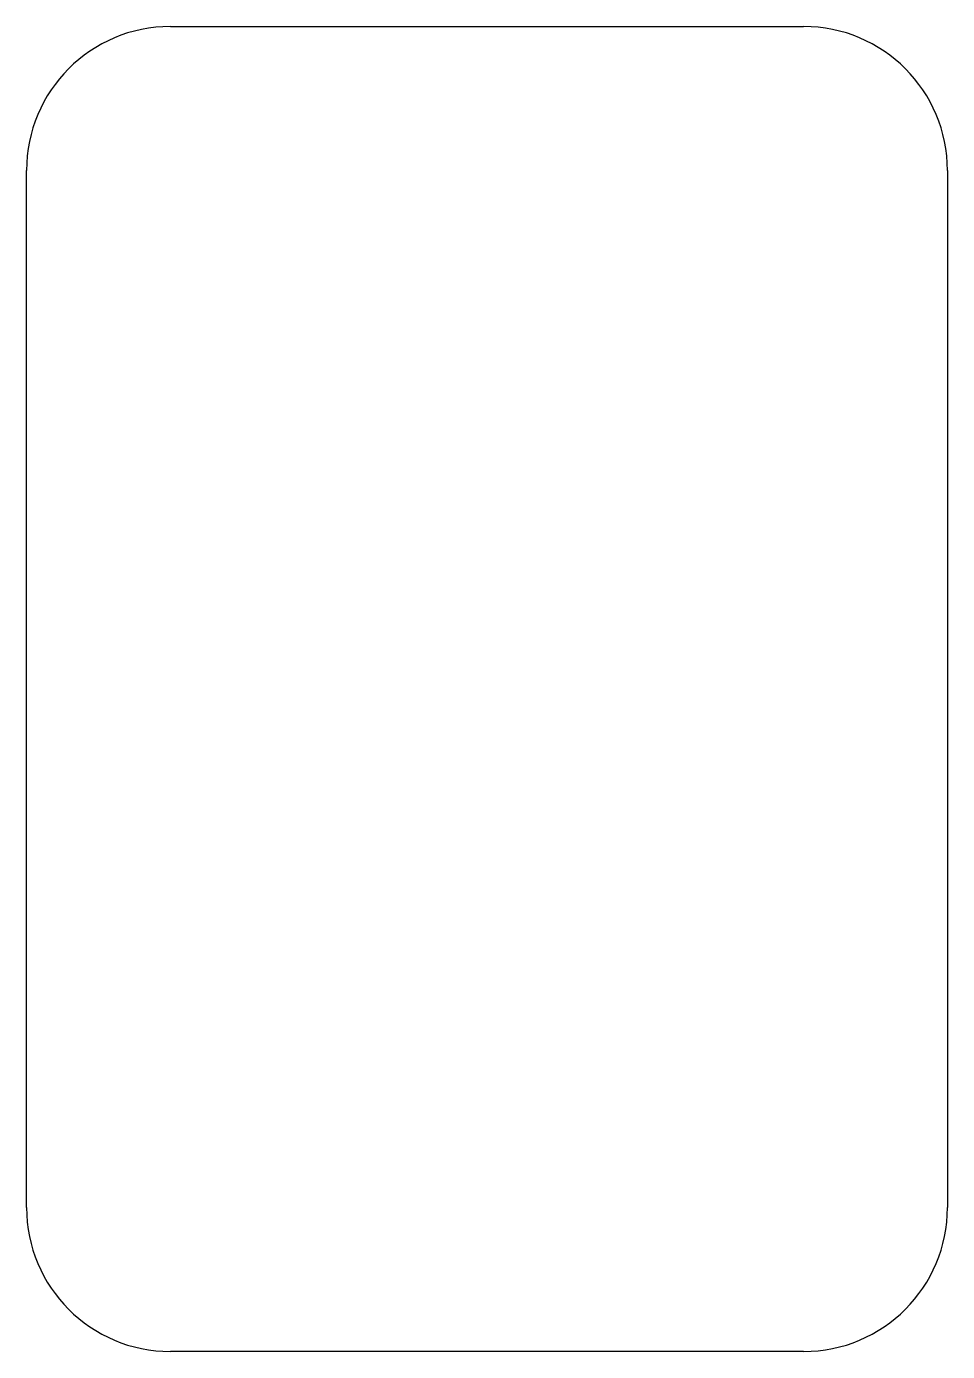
# Model space of a CAD drawing. Header units: inches. Extents: x 0.16 to 0.96, y 0.4 to 1.55.
import ezdxf

# ---------------------------------------------------------------- set-up
doc = ezdxf.new("R2010")
doc.units = ezdxf.units.IN
doc.header["$MEASUREMENT"] = 0

msp = doc.modelspace()

# ---------------------------------------------------------------- linework, layer by layer
for p, q in [((0.285, 1.55, 0.623), (0.835, 1.55, 0.623)), ((0.16, 0.525, 0.623), (0.16, 1.425, 0.623)), ((0.96, 1.425, 0.623), (0.96, 0.525, 0.623)), ((0.835, 0.4, 0.623), (0.285, 0.4, 0.623))]:
    msp.add_line(p, q)
for centre, start, end in [((0.285, 1.425, 0.623), 90, 180), ((0.835, 1.425, 0.623), 360, 90), ((0.285, 0.525, 0.623), 180, 270), ((0.835, 0.525, 0.623), 270, 360)]:
    msp.add_arc(centre, 0.125, start, end)

doc.saveas('drawing.dxf')
